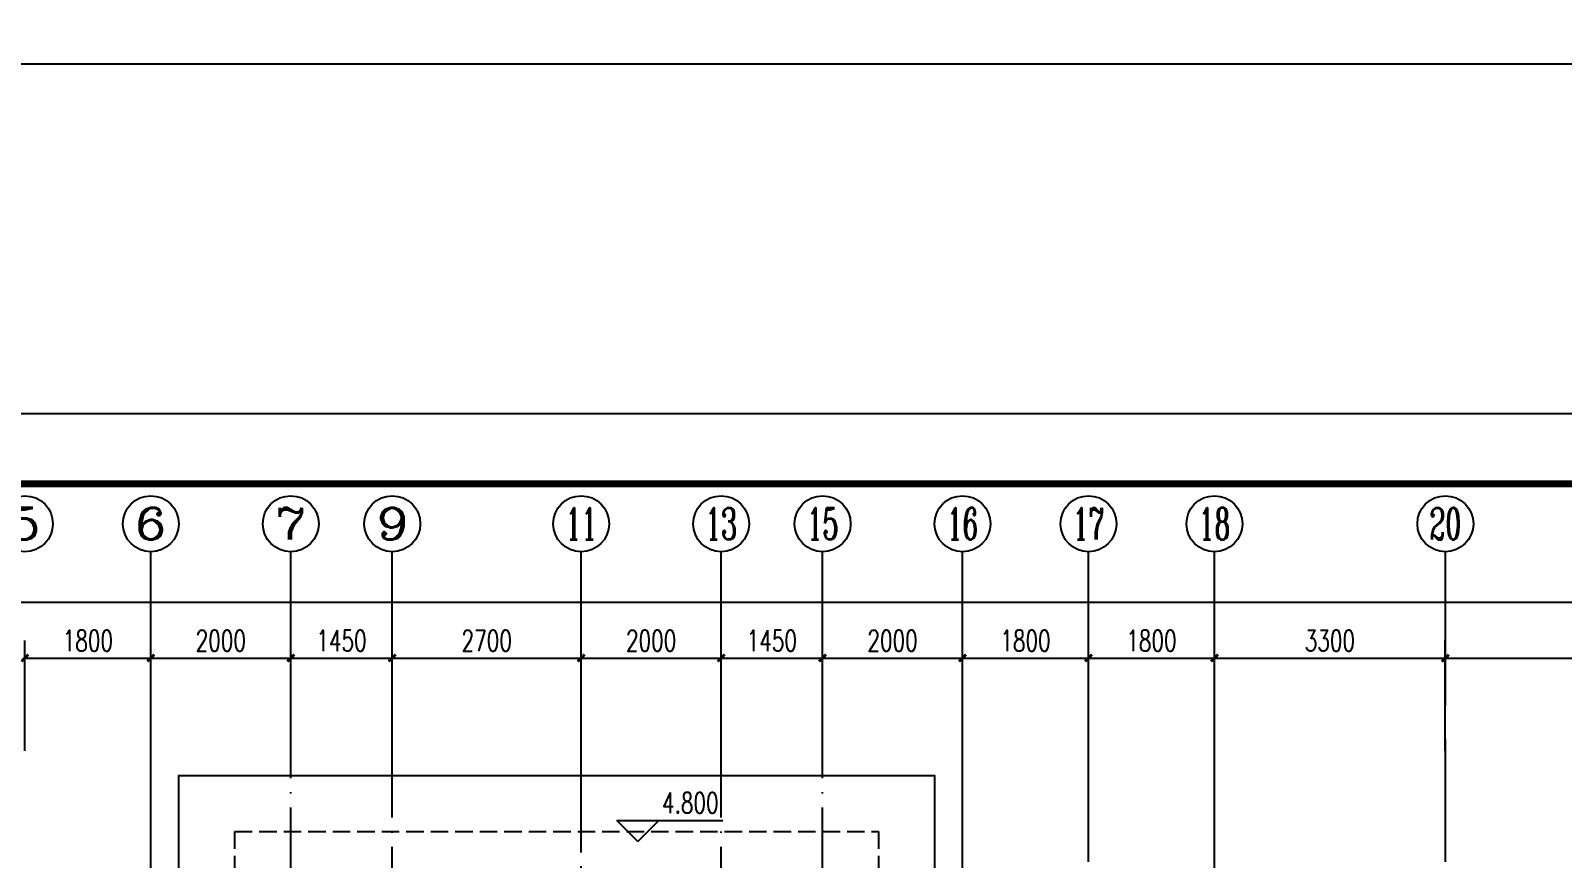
# Model space of a CAD drawing. Extents: x -287580 to -53108, y -522338 to -82629.
# Drawn here: x -248927 to -227036, y -393171 to -381340 of the extents above; entities that cross this region are included whole.
import ezdxf
from ezdxf.enums import TextEntityAlignment as Align

# ---------------------------------------------------------------- set-up
doc = ezdxf.new("R2010")
doc.units = 0
doc.header["$LTSCALE"] = 1000
doc.header["$MEASUREMENT"] = 0
doc.linetypes.add('DASH', pattern=[0.35, 0.25, -0.1])
doc.linetypes.add('DOTE', pattern=[2.42, 2, -0.2, 0.02, -0.2])
for name, color, linetype in [('AXIS', 3, 'Continuous'), ('AXIS_TEXT', 7, 'Continuous'), ('DIM_ELEV', 3, 'Continuous'), ('DOTE', 99, 'Continuous'), ('PUB_TEXT', 7, 'Continuous'), ('PUB_TITLE', 146, 'Continuous'), ('屋面', 139, 'Continuous')]:
    doc.layers.add(name, color=color, linetype=linetype)
doc.styles.add('_TCH_AXIS', font='COMPLEX', dxfattribs={"bigfont": 'GBCBIG'})
doc.styles.add('_TCH_DIM', font='SIMPLEX', dxfattribs={"bigfont": 'GBCBIG'})
doc.styles.add('_TCH_DIM_T3', font='SIMPLEX', dxfattribs={"width": 0.705882, "bigfont": 'GBCBIG'})
doc.styles.add('COMPLEX', font='COMPLEX')
doc.dimstyles.new('_TCH_ARCH&&100', dxfattribs={"dimtxt": 297.5, "dimasz": 100, "dimexe": 250, "dimexo": 300, "dimgap": 100, "dimtad": 1, "dimdec": 0, "dimzin": 0, "dimdsep": 46, "dimtxsty": '_TCH_DIM_T3', "dimblk": 'ARCHTICK', "dimcen": 0.09, "dimclrt": 7, "dimazin": 2, "dimtfac": 1, "dimtdec": 0, "dimtix": 1, "dimtmove": 2, "dimatfit": 3, "dimfxl": 0, "dimtolj": 1, "dimtzin": 0, "dimarcsym": 0})

# ---------------------------------------------------------------- blocks, each defined once
blk = doc.blocks.new('_ArchTick')
at = {"color": 0, "linetype": 'ByBlock', "const_width": 0.4}
blk.add_lwpolyline([(-0.5, -0.5), (0.5, 0.5)], dxfattribs=at)
blk = doc.blocks.new('*D394')
at = {"layer": 'AXIS', "color": 0, "lineweight": -2}
for p, q in [((-249009, -391634), (-249009, -390058)), ((-247209, -391634), (-247209, -390058)), ((-249009, -390308), (-247209, -390308))]:
    blk.add_line(p, q, dxfattribs=at)
at = {"layer": 'Defpoints', "color": 0}
for p in [(-247209, -390308), (-249009, -391934), (-247209, -391934)]:
    blk.add_point(p, dxfattribs=at)
at = {"layer": 'AXIS', "color": 0, "lineweight": -2, "xscale": 100, "yscale": 100, "zscale": 100, "rotation": 180}
blk.add_blockref('_ArchTick', (-249009, -390308), dxfattribs=at)
at = {"layer": 'AXIS', "color": 0, "lineweight": -2, "xscale": 100, "yscale": 100, "zscale": 100}
blk.add_blockref('_ArchTick', (-247209, -390308), dxfattribs=at)
at = {"layer": 'AXIS', "color": 7, "insert": (-248109, -390060), "char_height": 297.5, "attachment_point": 5, "style": '_TCH_DIM_T3'}
blk.add_mtext('\\A1;1800', dxfattribs=at)
blk = doc.blocks.new('*D395')
at = {"layer": 'AXIS', "color": 0, "lineweight": -2}
for p, q in [((-247209, -391634), (-247209, -390058)), ((-245209, -391634), (-245209, -390058)), ((-247209, -390308), (-245209, -390308))]:
    blk.add_line(p, q, dxfattribs=at)
at = {"layer": 'Defpoints', "color": 0}
for p in [(-245209, -390308), (-247209, -391934), (-245209, -391934)]:
    blk.add_point(p, dxfattribs=at)
at = {"layer": 'AXIS', "color": 0, "lineweight": -2, "xscale": 100, "yscale": 100, "zscale": 100, "rotation": 180}
blk.add_blockref('_ArchTick', (-247209, -390308), dxfattribs=at)
at = {"layer": 'AXIS', "color": 0, "lineweight": -2, "xscale": 100, "yscale": 100, "zscale": 100}
blk.add_blockref('_ArchTick', (-245209, -390308), dxfattribs=at)
at = {"layer": 'AXIS', "color": 7, "insert": (-246209, -390060), "char_height": 297.5, "attachment_point": 5, "style": '_TCH_DIM_T3'}
blk.add_mtext('\\A1;2000', dxfattribs=at)
blk = doc.blocks.new('*D396')
at = {"layer": 'AXIS', "color": 0, "lineweight": -2}
for p, q in [((-245209, -391634), (-245209, -390058)), ((-243759, -391634), (-243759, -390058)), ((-245209, -390308), (-243759, -390308))]:
    blk.add_line(p, q, dxfattribs=at)
at = {"layer": 'Defpoints', "color": 0}
for p in [(-243759, -390308), (-245209, -391934), (-243759, -391934)]:
    blk.add_point(p, dxfattribs=at)
at = {"layer": 'AXIS', "color": 0, "lineweight": -2, "xscale": 100, "yscale": 100, "zscale": 100, "rotation": 180}
blk.add_blockref('_ArchTick', (-245209, -390308), dxfattribs=at)
at = {"layer": 'AXIS', "color": 0, "lineweight": -2, "xscale": 100, "yscale": 100, "zscale": 100}
blk.add_blockref('_ArchTick', (-243759, -390308), dxfattribs=at)
at = {"layer": 'AXIS', "color": 7, "insert": (-244484, -390060), "char_height": 297.5, "attachment_point": 5, "style": '_TCH_DIM_T3'}
blk.add_mtext('\\A1;1450', dxfattribs=at)
blk = doc.blocks.new('*D397')
at = {"layer": 'AXIS', "color": 0, "lineweight": -2}
for p, q in [((-243759, -391634), (-243759, -390058)), ((-241059, -391634), (-241059, -390058)), ((-243759, -390308), (-241059, -390308))]:
    blk.add_line(p, q, dxfattribs=at)
at = {"layer": 'Defpoints', "color": 0}
for p in [(-241059, -390308), (-243759, -391934), (-241059, -391934)]:
    blk.add_point(p, dxfattribs=at)
at = {"layer": 'AXIS', "color": 0, "lineweight": -2, "xscale": 100, "yscale": 100, "zscale": 100, "rotation": 180}
blk.add_blockref('_ArchTick', (-243759, -390308), dxfattribs=at)
at = {"layer": 'AXIS', "color": 0, "lineweight": -2, "xscale": 100, "yscale": 100, "zscale": 100}
blk.add_blockref('_ArchTick', (-241059, -390308), dxfattribs=at)
at = {"layer": 'AXIS', "color": 7, "insert": (-242409, -390060), "char_height": 297.5, "attachment_point": 5, "style": '_TCH_DIM_T3'}
blk.add_mtext('\\A1;2700', dxfattribs=at)
blk = doc.blocks.new('*D398')
at = {"layer": 'AXIS', "color": 0, "lineweight": -2}
for p, q in [((-241059, -391634), (-241059, -390058)), ((-239059, -391634), (-239059, -390058)), ((-241059, -390308), (-239059, -390308))]:
    blk.add_line(p, q, dxfattribs=at)
at = {"layer": 'Defpoints', "color": 0}
for p in [(-239059, -390308), (-241059, -391934), (-239059, -391934)]:
    blk.add_point(p, dxfattribs=at)
at = {"layer": 'AXIS', "color": 0, "lineweight": -2, "xscale": 100, "yscale": 100, "zscale": 100, "rotation": 180}
blk.add_blockref('_ArchTick', (-241059, -390308), dxfattribs=at)
at = {"layer": 'AXIS', "color": 0, "lineweight": -2, "xscale": 100, "yscale": 100, "zscale": 100}
blk.add_blockref('_ArchTick', (-239059, -390308), dxfattribs=at)
at = {"layer": 'AXIS', "color": 7, "insert": (-240059, -390060), "char_height": 297.5, "attachment_point": 5, "style": '_TCH_DIM_T3'}
blk.add_mtext('\\A1;2000', dxfattribs=at)
blk = doc.blocks.new('*D399')
at = {"layer": 'AXIS', "color": 0, "lineweight": -2}
for p, q in [((-239059, -391634), (-239059, -390058)), ((-237609, -391634), (-237609, -390058)), ((-239059, -390308), (-237609, -390308))]:
    blk.add_line(p, q, dxfattribs=at)
at = {"layer": 'Defpoints', "color": 0}
for p in [(-237609, -390308), (-239059, -391934), (-237609, -391934)]:
    blk.add_point(p, dxfattribs=at)
at = {"layer": 'AXIS', "color": 0, "lineweight": -2, "xscale": 100, "yscale": 100, "zscale": 100, "rotation": 180}
blk.add_blockref('_ArchTick', (-239059, -390308), dxfattribs=at)
at = {"layer": 'AXIS', "color": 0, "lineweight": -2, "xscale": 100, "yscale": 100, "zscale": 100}
blk.add_blockref('_ArchTick', (-237609, -390308), dxfattribs=at)
at = {"layer": 'AXIS', "color": 7, "insert": (-238334, -390060), "char_height": 297.5, "attachment_point": 5, "style": '_TCH_DIM_T3'}
blk.add_mtext('\\A1;1450', dxfattribs=at)
blk = doc.blocks.new('*D400')
at = {"layer": 'AXIS', "color": 0, "lineweight": -2}
for p, q in [((-237609, -391634), (-237609, -390058)), ((-235609, -391634), (-235609, -390058)), ((-237609, -390308), (-235609, -390308))]:
    blk.add_line(p, q, dxfattribs=at)
at = {"layer": 'Defpoints', "color": 0}
for p in [(-235609, -390308), (-237609, -391934), (-235609, -391934)]:
    blk.add_point(p, dxfattribs=at)
at = {"layer": 'AXIS', "color": 0, "lineweight": -2, "xscale": 100, "yscale": 100, "zscale": 100, "rotation": 180}
blk.add_blockref('_ArchTick', (-237609, -390308), dxfattribs=at)
at = {"layer": 'AXIS', "color": 0, "lineweight": -2, "xscale": 100, "yscale": 100, "zscale": 100}
blk.add_blockref('_ArchTick', (-235609, -390308), dxfattribs=at)
at = {"layer": 'AXIS', "color": 7, "insert": (-236609, -390060), "char_height": 297.5, "attachment_point": 5, "style": '_TCH_DIM_T3'}
blk.add_mtext('\\A1;2000', dxfattribs=at)
blk = doc.blocks.new('*D401')
at = {"layer": 'AXIS', "color": 0, "lineweight": -2}
for p, q in [((-235609, -391634), (-235609, -390058)), ((-233809, -391634), (-233809, -390058)), ((-235609, -390308), (-233809, -390308))]:
    blk.add_line(p, q, dxfattribs=at)
at = {"layer": 'Defpoints', "color": 0}
for p in [(-233809, -390308), (-235609, -391934), (-233809, -391934)]:
    blk.add_point(p, dxfattribs=at)
at = {"layer": 'AXIS', "color": 0, "lineweight": -2, "xscale": 100, "yscale": 100, "zscale": 100, "rotation": 180}
blk.add_blockref('_ArchTick', (-235609, -390308), dxfattribs=at)
at = {"layer": 'AXIS', "color": 0, "lineweight": -2, "xscale": 100, "yscale": 100, "zscale": 100}
blk.add_blockref('_ArchTick', (-233809, -390308), dxfattribs=at)
at = {"layer": 'AXIS', "color": 7, "insert": (-234709, -390060), "char_height": 297.5, "attachment_point": 5, "style": '_TCH_DIM_T3'}
blk.add_mtext('\\A1;1800', dxfattribs=at)
blk = doc.blocks.new('*D402')
at = {"layer": 'AXIS', "color": 0, "lineweight": -2}
for p, q in [((-233809, -391634), (-233809, -390058)), ((-232009, -391634), (-232009, -390058)), ((-233809, -390308), (-232009, -390308))]:
    blk.add_line(p, q, dxfattribs=at)
at = {"layer": 'Defpoints', "color": 0}
for p in [(-232009, -390308), (-233809, -391934), (-232009, -391934)]:
    blk.add_point(p, dxfattribs=at)
at = {"layer": 'AXIS', "color": 0, "lineweight": -2, "xscale": 100, "yscale": 100, "zscale": 100, "rotation": 180}
blk.add_blockref('_ArchTick', (-233809, -390308), dxfattribs=at)
at = {"layer": 'AXIS', "color": 0, "lineweight": -2, "xscale": 100, "yscale": 100, "zscale": 100}
blk.add_blockref('_ArchTick', (-232009, -390308), dxfattribs=at)
at = {"layer": 'AXIS', "color": 7, "insert": (-232909, -390060), "char_height": 297.5, "attachment_point": 5, "style": '_TCH_DIM_T3'}
blk.add_mtext('\\A1;1800', dxfattribs=at)
blk = doc.blocks.new('*D403')
at = {"layer": 'AXIS', "color": 0, "lineweight": -2}
for p, q in [((-232009, -391634), (-232009, -390058)), ((-228709, -391634), (-228709, -390058)), ((-232009, -390308), (-228709, -390308))]:
    blk.add_line(p, q, dxfattribs=at)
at = {"layer": 'Defpoints', "color": 0}
for p in [(-228709, -390308), (-232009, -391934), (-228709, -391934)]:
    blk.add_point(p, dxfattribs=at)
at = {"layer": 'AXIS', "color": 0, "lineweight": -2, "xscale": 100, "yscale": 100, "zscale": 100, "rotation": 180}
blk.add_blockref('_ArchTick', (-232009, -390308), dxfattribs=at)
at = {"layer": 'AXIS', "color": 0, "lineweight": -2, "xscale": 100, "yscale": 100, "zscale": 100}
blk.add_blockref('_ArchTick', (-228709, -390308), dxfattribs=at)
at = {"layer": 'AXIS', "color": 7, "insert": (-230359, -390060), "char_height": 297.5, "attachment_point": 5, "style": '_TCH_DIM_T3'}
blk.add_mtext('\\A1;3300', dxfattribs=at)
blk = doc.blocks.new('*D404')
at = {"layer": 'AXIS', "color": 0, "lineweight": -2}
for p, q in [((-228709, -391634), (-228709, -390058)), ((-224009, -391634), (-224009, -390058)), ((-228709, -390308), (-224009, -390308))]:
    blk.add_line(p, q, dxfattribs=at)
at = {"layer": 'Defpoints', "color": 0}
for p in [(-224009, -390308), (-228709, -391934), (-224009, -391934)]:
    blk.add_point(p, dxfattribs=at)
at = {"layer": 'AXIS', "color": 0, "lineweight": -2, "xscale": 100, "yscale": 100, "zscale": 100, "rotation": 180}
blk.add_blockref('_ArchTick', (-228709, -390308), dxfattribs=at)
at = {"layer": 'AXIS', "color": 0, "lineweight": -2, "xscale": 100, "yscale": 100, "zscale": 100}
blk.add_blockref('_ArchTick', (-224009, -390308), dxfattribs=at)
at = {"layer": 'AXIS', "color": 7, "insert": (-226359, -390060), "char_height": 297.5, "attachment_point": 5, "style": '_TCH_DIM_T3'}
blk.add_mtext('\\A1;4700', dxfattribs=at)
blk = doc.blocks.new('*D418')
at = {"layer": 'AXIS', "color": 0, "lineweight": -2}
for p, q in [((-254209, -391634), (-254209, -389258)), ((-198509, -391634), (-198509, -389258)), ((-254209, -389508), (-198509, -389508))]:
    blk.add_line(p, q, dxfattribs=at)
at = {"layer": 'Defpoints', "color": 0}
for p in [(-198509, -389508), (-254209, -391934), (-198509, -391934)]:
    blk.add_point(p, dxfattribs=at)
at = {"layer": 'AXIS', "color": 0, "lineweight": -2, "xscale": 100, "yscale": 100, "zscale": 100, "rotation": 180}
blk.add_blockref('_ArchTick', (-254209, -389508), dxfattribs=at)
at = {"layer": 'AXIS', "color": 0, "lineweight": -2, "xscale": 100, "yscale": 100, "zscale": 100}
blk.add_blockref('_ArchTick', (-198509, -389508), dxfattribs=at)
at = {"layer": 'AXIS', "color": 7, "insert": (-226359, -389260), "char_height": 297.5, "attachment_point": 5, "style": '_TCH_DIM_T3'}
blk.add_mtext('\\A1;55700', dxfattribs=at)
blk = doc.blocks.new('_AXISO')
blk.add_circle((0, 0), 0.5)
at = {"layer": 'AXIS_TEXT', "style": 'COMPLEX', "width": 1.041667}
blk.add_attdef('A', text='', height=0.56, dxfattribs=at).set_placement((-0.25, -0.28), (0.25, -0.28), align=Align.FIT)

msp = doc.modelspace()

# ---------------------------------------------------------------- linework, layer by layer
at = {"layer": 'AXIS'}
for p, q in [((-247208.8, -390988.7), (-247208.8, -388788.4)), ((-245208.8, -390988.7), (-245208.8, -388788.4)), ((-243758.8, -390988.7), (-243758.8, -388788.4)), ((-241058.8, -390988.7), (-241058.8, -388788.4)), ((-239058.8, -390988.7), (-239058.8, -388788.4)), ((-237608.8, -390988.7), (-237608.8, -388788.4)), ((-235608.8, -390988.7), (-235608.8, -388788.4)), ((-233808.8, -390988.7), (-233808.8, -388788.4)), ((-232008.8, -390988.7), (-232008.8, -388788.4)), ((-228708.8, -390988.7), (-228708.8, -388788.4))]:
    msp.add_line(p, q, dxfattribs=at)
at = {"layer": 'DIM_ELEV'}
for p, q in [((-240251, -392931.5), (-240551, -392631.5)), ((-240551, -392631.5), (-239034.1, -392631.5)), ((-240251, -392931.5), (-239951, -392631.5))]:
    msp.add_line(p, q, dxfattribs=at)
at = {"layer": 'DOTE', "linetype": 'DOTE'}
for p, q in [((-247208.8, -403084.6), (-247208.8, -391462)), ((-245208.8, -399284.6), (-245208.8, -391462)), ((-243758.8, -404684.6), (-243758.8, -391462)), ((-241058.8, -402764.6), (-241058.8, -391462)), ((-239058.8, -404684.6), (-239058.8, -391462)), ((-237608.8, -399284.6), (-237608.8, -391462)), ((-235608.8, -403084.6), (-235608.8, -391462)), ((-233808.8, -412579), (-233808.8, -391462)), ((-232008.8, -403084.6), (-232008.8, -391462)), ((-228708.8, -412579), (-228708.8, -391462))]:
    msp.add_line(p, q, dxfattribs=at)
at = {"layer": 'PUB_TITLE'}
for points in [[(-265242.7, -381815.5), (-181142.7, -381815.5), (-181142.7, -322415.5), (-265242.7, -322415.5)], [(-265242.7, -446215.5), (-181142.7, -446215.5), (-181142.7, -386815.5), (-265242.7, -386815.5)]]:
    msp.add_lwpolyline(points, close=True, dxfattribs=at)
at = {"layer": 'PUB_TITLE', "const_width": 100}
msp.add_lwpolyline([(-262742.7, -445215.5), (-182142.7, -445215.5), (-182142.7, -387815.5), (-262742.7, -387815.5)], close=True, dxfattribs=at)
at = {"layer": '屋面', "color": 99}
msp.add_lwpolyline([(-246808.8, -396884.6), (-246808.8, -391984.6), (-236008.8, -391984.6), (-236008.8, -396884.6)], dxfattribs=at)
at = {"layer": '屋面', "color": 99, "linetype": 'DASH'}
msp.add_lwpolyline([(-246008.8, -396884.6), (-246008.8, -392784.6), (-236808.8, -392784.6), (-236808.8, -396884.6)], dxfattribs=at)

# ---------------------------------------------------------------- block references
at = {"layer": 'AXIS'}
ref = msp.add_blockref('_AXISO', (-249008.8, -388388.4), dxfattribs=dict(at, xscale=800, yscale=800, zscale=800))
ref.add_attrib('A', '5', dxfattribs={"layer": 'AXIS_TEXT', "height": 452.5, "style": '_TCH_AXIS', "width": 1.5}).set_placement((-249235.1, -388614.7), (-248782.5, -388614.7), align=Align.FIT)
ref = msp.add_blockref('_AXISO', (-247208.8, -388388.4), dxfattribs=dict(at, xscale=800, yscale=800, zscale=800))
ref.add_attrib('A', '6', dxfattribs={"layer": 'AXIS_TEXT', "height": 452.5, "style": '_TCH_AXIS', "width": 1.5}).set_placement((-247435.1, -388614.7), (-246982.5, -388614.7), align=Align.FIT)
ref = msp.add_blockref('_AXISO', (-245208.8, -388388.4), dxfattribs=dict(at, xscale=800, yscale=800, zscale=800))
ref.add_attrib('A', '7', dxfattribs={"layer": 'AXIS_TEXT', "height": 452.5, "style": '_TCH_AXIS', "width": 1.5}).set_placement((-245435.1, -388614.7), (-244982.5, -388614.7), align=Align.FIT)
ref = msp.add_blockref('_AXISO', (-243758.8, -388388.4), dxfattribs=dict(at, xscale=800, yscale=800, zscale=800))
ref.add_attrib('A', '9', dxfattribs={"layer": 'AXIS_TEXT', "height": 452.5, "style": '_TCH_AXIS', "width": 1.5}).set_placement((-243985.1, -388614.7), (-243532.5, -388614.7), align=Align.FIT)
ref = msp.add_blockref('_AXISO', (-241058.8, -388388.4), dxfattribs=dict(at, xscale=800, yscale=800, zscale=800))
ref.add_attrib('A', '11', dxfattribs={"layer": 'AXIS_TEXT', "height": 452.55, "style": '_TCH_AXIS', "width": 0.875}).set_placement((-241285.1, -388614.7), (-240832.5, -388614.7), align=Align.FIT)
ref = msp.add_blockref('_AXISO', (-239058.8, -388388.4), dxfattribs=dict(at, xscale=800, yscale=800, zscale=800))
ref.add_attrib('A', '13', dxfattribs={"layer": 'AXIS_TEXT', "height": 452.55, "style": '_TCH_AXIS', "width": 0.724138}).set_placement((-239285.1, -388614.7), (-238832.5, -388614.7), align=Align.FIT)
ref = msp.add_blockref('_AXISO', (-237608.8, -388388.4), dxfattribs=dict(at, xscale=800, yscale=800, zscale=800))
ref.add_attrib('A', '15', dxfattribs={"layer": 'AXIS_TEXT', "height": 452.55, "style": '_TCH_AXIS', "width": 0.724138}).set_placement((-237835.1, -388614.7), (-237382.5, -388614.7), align=Align.FIT)
ref = msp.add_blockref('_AXISO', (-235608.8, -388388.4), dxfattribs=dict(at, xscale=800, yscale=800, zscale=800))
ref.add_attrib('A', '16', dxfattribs={"layer": 'AXIS_TEXT', "height": 452.55, "style": '_TCH_AXIS', "width": 0.724138}).set_placement((-235835.1, -388614.7), (-235382.5, -388614.7), align=Align.FIT)
ref = msp.add_blockref('_AXISO', (-233808.8, -388388.4), dxfattribs=dict(at, xscale=800, yscale=800, zscale=800))
ref.add_attrib('A', '17', dxfattribs={"layer": 'AXIS_TEXT', "height": 452.55, "style": '_TCH_AXIS', "width": 0.724138}).set_placement((-234035.1, -388614.7), (-233582.5, -388614.7), align=Align.FIT)
ref = msp.add_blockref('_AXISO', (-232008.8, -388388.4), dxfattribs=dict(at, xscale=800, yscale=800, zscale=800))
ref.add_attrib('A', '18', dxfattribs={"layer": 'AXIS_TEXT', "height": 452.55, "style": '_TCH_AXIS', "width": 0.724138}).set_placement((-232235.1, -388614.7), (-231782.5, -388614.7), align=Align.FIT)
ref = msp.add_blockref('_AXISO', (-228708.8, -388388.4), dxfattribs=dict(at, xscale=800, yscale=800, zscale=800))
ref.add_attrib('A', '20', dxfattribs={"layer": 'AXIS_TEXT', "height": 452.55, "style": '_TCH_AXIS', "width": 0.617647}).set_placement((-228935.1, -388614.7), (-228482.5, -388614.7), align=Align.FIT)

# ---------------------------------------------------------------- texts
at = {"layer": 'PUB_TEXT', "style": '_TCH_DIM', "width": 0.705882}
msp.add_text('4.800', height=297.5, dxfattribs=at).set_placement((-239904.1, -392526.5))

# ---------------------------------------------------------------- dimensions: what is measured, and where the dimension line sits
at = {"layer": 'AXIS'}
for p1, p2, distance, picture, middle in [((-254208.8, -391934), (-198508.8, -391934), 2425.6, '*D418', (-226358.8, -389259.6)), ((-249008.8, -391934), (-247208.8, -391934), 1625.6, '*D394', (-248108.8, -390059.6)), ((-247208.8, -391934), (-245208.8, -391934), 1625.6, '*D395', (-246208.8, -390059.6)), ((-245208.8, -391934), (-243758.8, -391934), 1625.6, '*D396', (-244483.8, -390059.6)), ((-243758.8, -391934), (-241058.8, -391934), 1625.6, '*D397', (-242408.8, -390059.6)), ((-241058.8, -391934), (-239058.8, -391934), 1625.6, '*D398', (-240058.8, -390059.6)), ((-239058.8, -391934), (-237608.8, -391934), 1625.6, '*D399', (-238333.8, -390059.6)), ((-237608.8, -391934), (-235608.8, -391934), 1625.6, '*D400', (-236608.8, -390059.6)), ((-235608.8, -391934), (-233808.8, -391934), 1625.6, '*D401', (-234708.8, -390059.6)), ((-233808.8, -391934), (-232008.8, -391934), 1625.6, '*D402', (-232908.8, -390059.6)), ((-232008.8, -391934), (-228708.8, -391934), 1625.6, '*D403', (-230358.8, -390059.6)), ((-228708.8, -391934), (-224008.8, -391934), 1625.6, '*D404', (-226358.8, -390059.6))]:
    dim = msp.add_aligned_dim(p1=p1, p2=p2, distance=distance, dimstyle='_TCH_ARCH&&100', dxfattribs=at)
    dim.commit()
    dim.dimension.update_dxf_attribs({"geometry": picture, "text_midpoint": middle})

doc.saveas('drawing.dxf')
